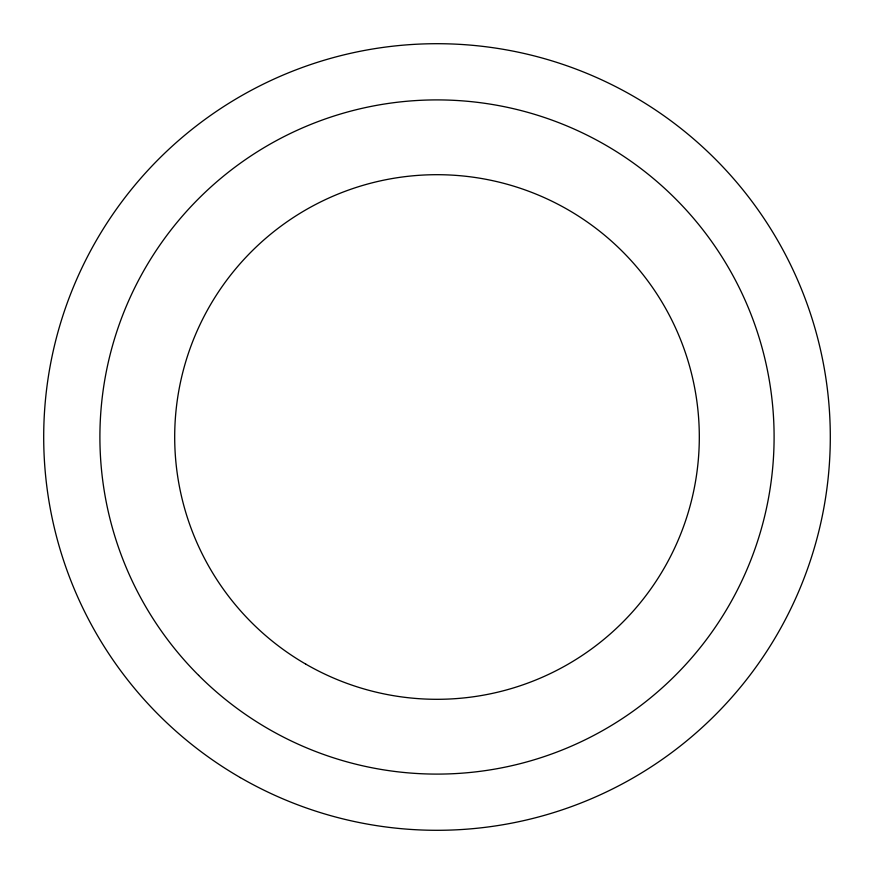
<?xml version="1.0" encoding="UTF-8"?>
<svg xmlns="http://www.w3.org/2000/svg" width="874" height="874" viewBox="0 0 874 874"><rect width="100%" height="100%" fill="white"/><g stroke="black" fill="none" stroke-linecap="round" stroke-linejoin="round"><path stroke-width="1.31" d="M240.35 777.609A393.3 393.3 0 0 0 830.3 437A393.3 393.3 0 0 0 240.35 96.391A393.3 393.3 0 0 0 240.35 777.609M198.638 675.362A337.091 337.091 0 0 0 762.609 524.247A337.091 337.091 0 0 0 349.753 111.391A337.091 337.091 0 0 0 198.638 675.362M305.845 664.164A262.309 262.309 0 0 0 699.309 437A262.309 262.309 0 0 0 305.845 209.836A262.309 262.309 0 0 0 305.845 664.164"/></g></svg>
